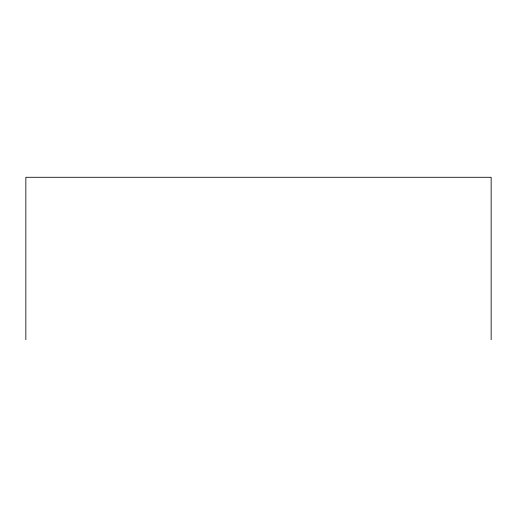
<?xml version="1.0" encoding="UTF-8"?>
<svg xmlns="http://www.w3.org/2000/svg" width="517" height="517" viewBox="0 0 517 517"><rect width="100%" height="100%" fill="white"/><g stroke="black" fill="none" stroke-linecap="round" stroke-linejoin="round"><path stroke-width="0.78" d="M491.15 339.714L491.15 177.286L25.85 177.286L25.85 339.714"/></g></svg>
